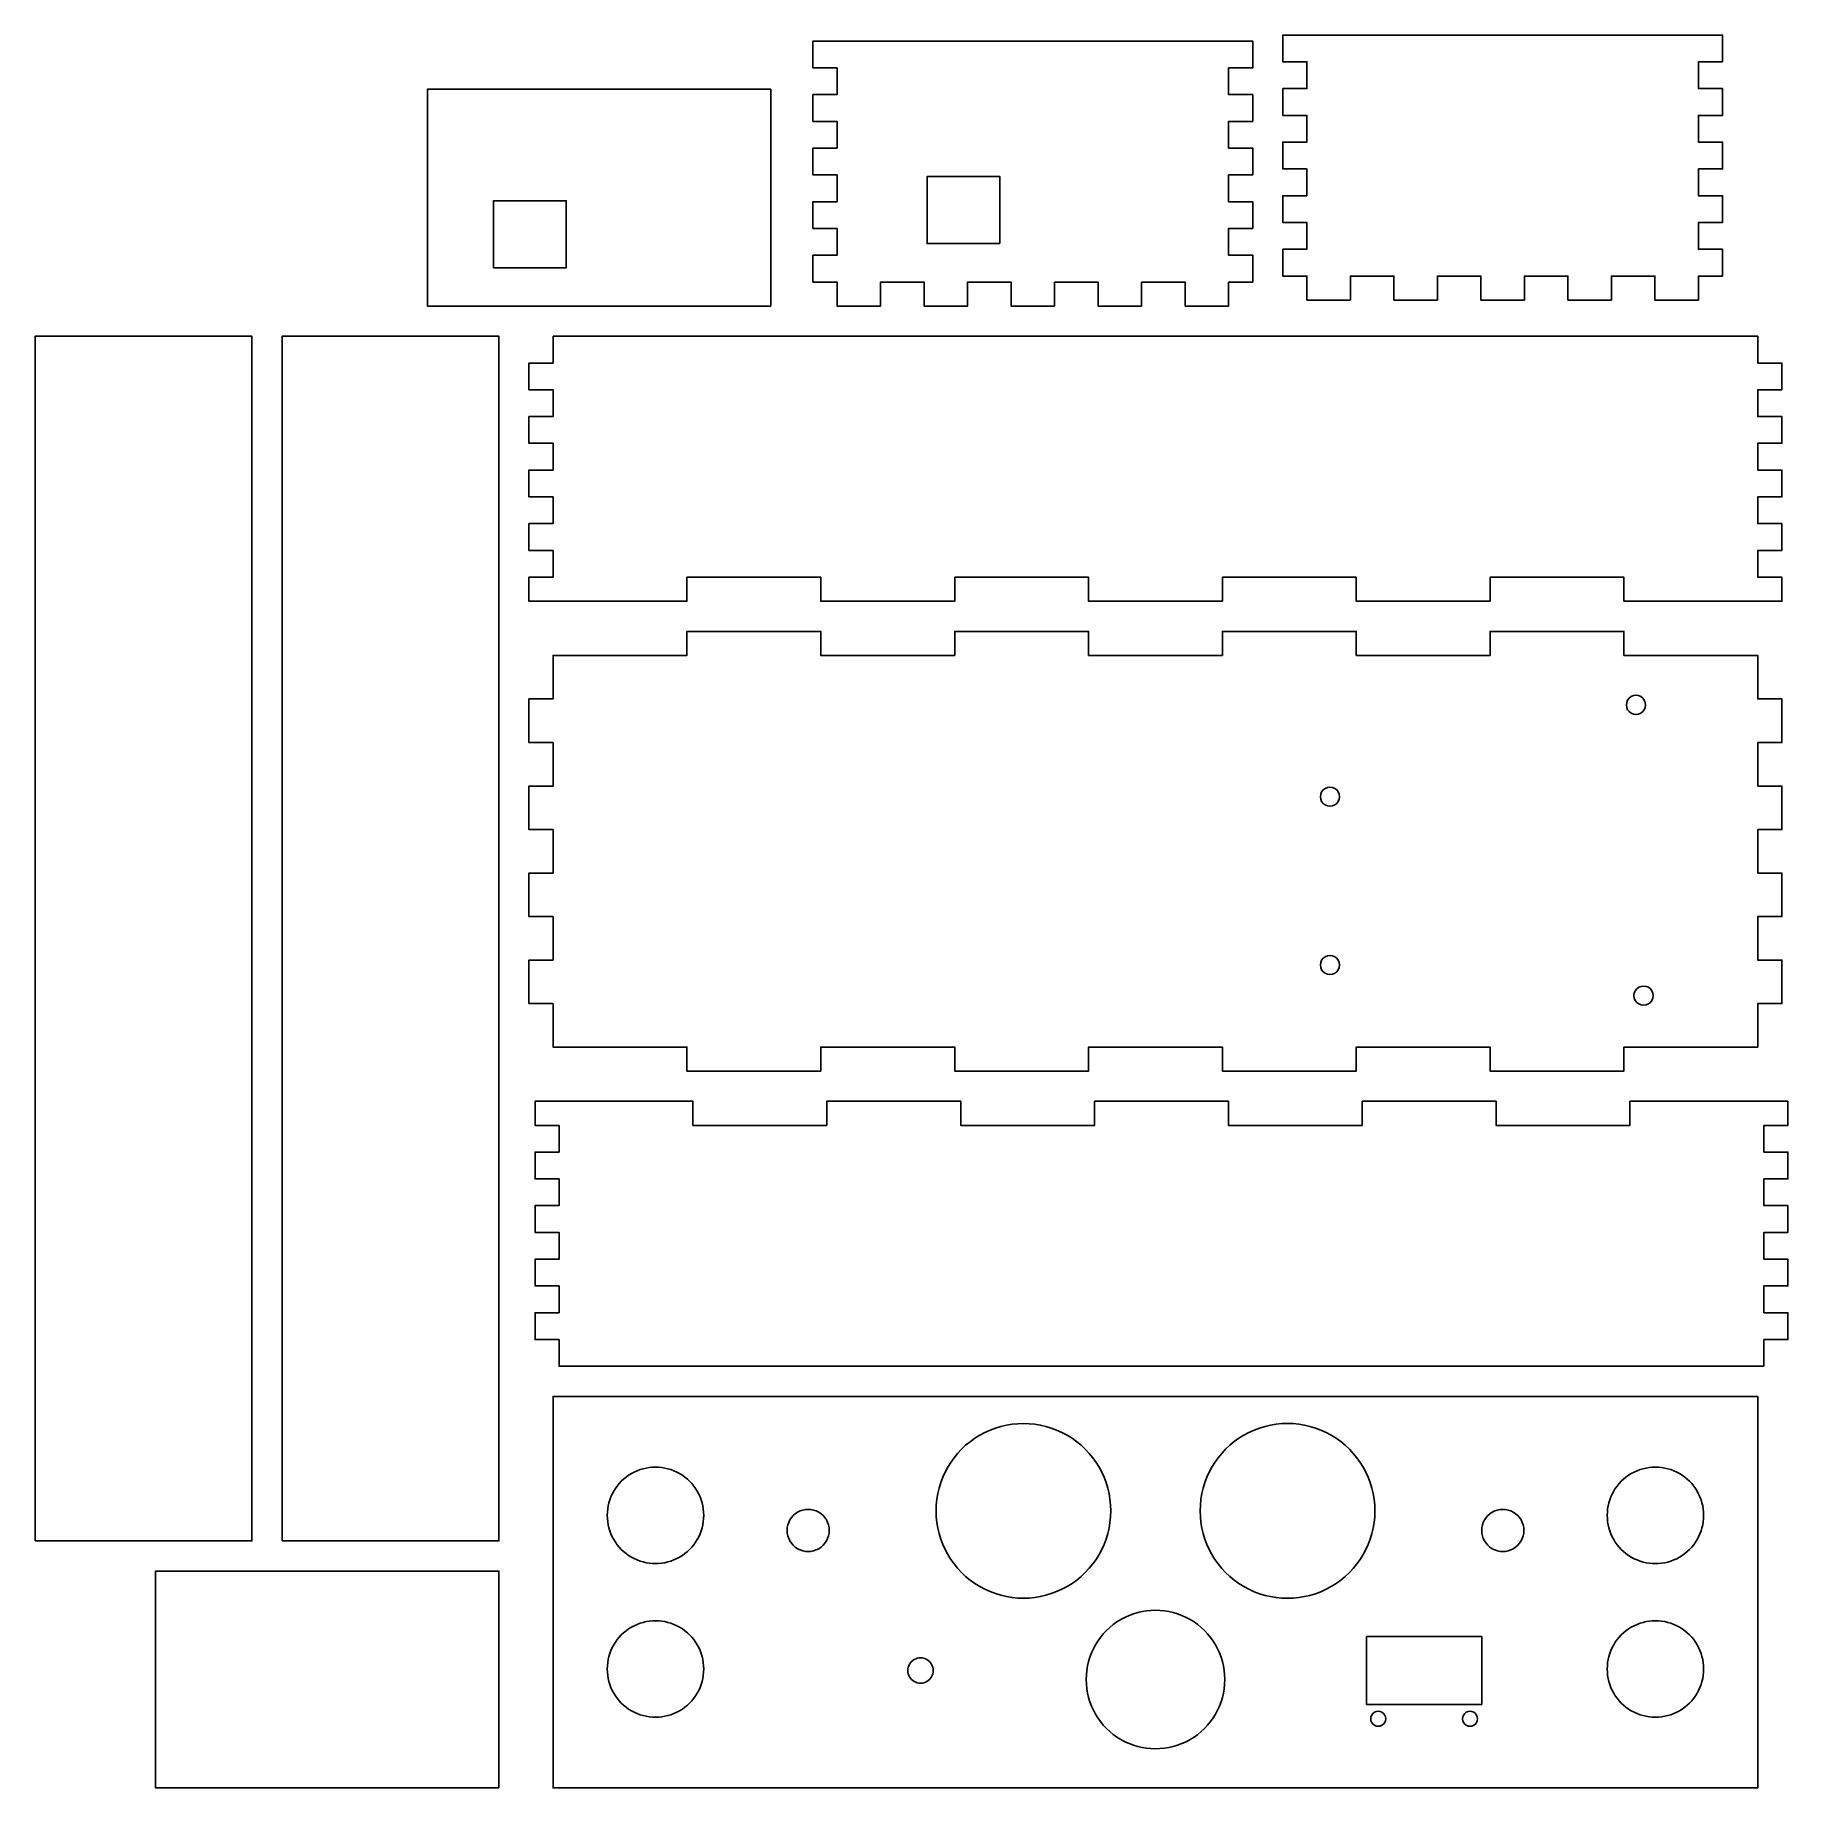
# Model space of a CAD drawing. Extents: x 152 to 443, y 73 to 364.
import ezdxf

# ---------------------------------------------------------------- set-up
doc = ezdxf.new("R2010")
doc.units = 0
doc.layers.get('0').update_dxf_attribs({"linetype": 'CONTINUOUS'})

msp = doc.modelspace()

# ---------------------------------------------------------------- linework, layer by layer
at = {"color": 3}
for points in [[(384.611563, 364.135587), (391.833788, 364.135587), (399.056013, 364.135587), (406.278239, 364.135587), (413.500464, 364.135584), (420.72269, 364.135584), (427.944915, 364.135584), (431.944912, 364.135581), (431.944912, 359.691137), (427.944889, 359.691137), (427.944889, 355.246695), (431.944912, 355.246693), (431.944912, 350.802248), (427.944889, 350.802251), (427.944889, 346.357801), (431.944912, 346.357801), (431.944912, 341.913357), (427.944889, 341.913357), (427.944889, 337.468912), (431.944886, 337.468912), (431.944886, 333.024468), (427.944889, 333.024468), (427.944889, 328.580024), (431.944886, 328.580024), (431.944886, 324.135579), (427.944889, 324.135579), (427.944889, 320.135582), (420.72269, 320.135582), (420.72269, 324.135579), (413.500464, 324.135579), (413.500464, 320.135582), (406.278239, 320.135582), (406.278239, 324.135579), (399.056013, 324.135579), (399.056013, 320.135582), (395.444901, 320.135582), (391.833788, 320.135582), (391.833788, 324.135579), (384.611563, 324.135579), (384.611563, 320.135582), (377.389337, 320.135582), (377.389337, 324.135579), (370.167112, 324.135579), (370.167112, 320.135582), (362.944886, 320.135582), (362.944913, 324.135579), (358.944889, 324.135579), (358.944889, 328.580024), (362.944913, 328.580024), (362.944913, 333.024468), (358.944889, 333.024468), (358.944889, 337.468912), (362.944913, 337.468912), (362.944913, 341.913357), (358.944889, 341.913357), (358.944889, 346.357801), (362.944913, 346.357801), (362.944913, 350.802253), (358.944915, 350.802253), (358.944889, 355.246698), (362.944913, 355.246698), (362.944913, 359.691142), (358.944889, 359.691142), (358.944889, 364.135587), (362.944913, 364.135587), (370.167112, 364.135587), (377.389337, 364.135587)], [(342.722676, 363.135985), (349.944902, 363.135983), (353.944899, 363.135983), (353.944899, 358.691538), (349.944902, 358.691538), (349.944902, 354.247094), (353.944899, 354.247094), (353.944899, 349.80265), (349.944902, 349.80265), (349.944902, 345.358205), (353.944899, 345.358205), (353.944899, 340.913761), (349.944902, 340.913761), (349.944902, 336.469317), (353.944899, 336.469317), (353.944899, 332.024872), (349.944902, 332.024872), (349.944902, 327.580428), (353.944899, 327.580428), (353.944899, 323.135984), (349.944902, 323.135984), (349.944902, 319.135986), (342.722676, 319.135986), (342.722676, 323.135984), (335.500451, 323.135984), (335.500451, 319.135986), (328.278225, 319.135986), (328.278225, 323.135984), (321.056, 323.135984), (321.056, 319.135986), (317.444887, 319.135986), (313.833775, 319.135986), (313.833775, 323.135984), (306.611576, 323.135984), (306.611576, 319.135986), (299.38935, 319.135986), (299.38935, 323.135984), (292.167125, 323.135984), (292.167125, 319.135986), (284.944899, 319.135986), (284.944899, 323.135984), (280.944902, 323.135984), (280.944902, 327.580428), (284.944899, 327.580428), (284.944899, 332.024872), (280.944902, 332.024872), (280.944902, 336.469317), (284.944899, 336.469317), (284.944899, 340.913761), (280.944902, 340.913761), (280.944902, 345.358205), (284.944899, 345.358205), (284.944899, 349.802655), (280.944902, 349.802655), (280.944902, 354.247099), (284.944899, 354.247099), (284.944899, 358.691544), (280.944902, 358.691544), (280.944902, 363.135988), (284.944899, 363.135988), (292.167125, 363.135988), (299.38935, 363.135988), (306.611576, 363.135988), (313.833801, 363.135988), (321.056, 363.135988), (328.278225, 363.135985), (335.500451, 363.135985)], [(273.9449, 319.13559), (216.944893, 319.13559), (216.944893, 355.135581), (273.9449, 355.135581)], [(151.805905, 114.135576), (151.805905, 314.135573), (187.805907, 314.135573), (187.805907, 114.135576)], [(192.805897, 114.135576), (192.805897, 314.135573), (228.805899, 314.135573), (228.805899, 114.135576)], [(237.805569, 314.135573), (260.02779, 314.135573), (282.250012, 314.135573), (304.472234, 314.135573), (326.694456, 314.135573), (348.916678, 314.135573), (371.1389, 314.135573), (393.361122, 314.135573), (415.583344, 314.135573), (437.805565, 314.135573), (437.805565, 309.691129), (441.805589, 309.691129), (441.805589, 305.246684), (437.805565, 305.246684), (437.805565, 300.80224), (441.805589, 300.80224), (441.805589, 296.357796), (437.805565, 296.357796), (437.805565, 291.913351), (441.805589, 291.913351), (441.805589, 287.468907), (437.805565, 287.468907), (437.805565, 283.024462), (441.805589, 283.024462), (441.805589, 278.580018), (437.805565, 278.580018), (437.805565, 274.135572), (441.805589, 274.135572), (441.805589, 270.135576), (415.583344, 270.135576), (415.583344, 274.135572), (393.361122, 274.135572), (393.361122, 270.135576), (371.1389, 270.135576), (371.1389, 274.135572), (348.916678, 274.135572), (348.916678, 270.135576), (326.694456, 270.135576), (326.694456, 274.135572), (304.472234, 274.135572), (304.472234, 270.135576), (282.250012, 270.135576), (282.250012, 274.135572), (260.02779, 274.135572), (260.02779, 270.135576), (233.805571, 270.135576), (233.805571, 274.135572), (237.805569, 274.135572), (237.805569, 278.580018), (233.805571, 278.580018), (233.805571, 283.024462), (237.805569, 283.024462), (237.805569, 287.468907), (233.805571, 287.468907), (233.805571, 291.913351), (237.805569, 291.913351), (237.805569, 296.357796), (233.805571, 296.357796), (233.805571, 300.80224), (237.805569, 300.80224), (237.805569, 305.246684), (233.805571, 305.246684), (233.805571, 309.691129), (237.805569, 309.691129)], [(437.805565, 239.46923), (441.805589, 239.46923), (441.805589, 232.247005), (437.805565, 232.247005), (437.805565, 225.024779), (441.805589, 225.024779), (441.805589, 217.802554), (437.805565, 217.802554), (437.805565, 210.580355), (441.805589, 210.580355), (441.805589, 203.35813), (437.805565, 203.35813), (437.805565, 196.135904), (415.583344, 196.135904), (415.583344, 192.135907), (393.361122, 192.135907), (393.361122, 196.135904), (371.1389, 196.135904), (371.1389, 192.135907), (348.916678, 192.135907), (348.916678, 196.135904), (326.694456, 196.135904), (326.694456, 192.135907), (304.472234, 192.135907), (304.472234, 196.135904), (282.250012, 196.135904), (282.250012, 192.135907), (260.02779, 192.135907), (260.02779, 196.135904), (237.805569, 196.135904), (237.805569, 203.35813), (233.805571, 203.35813), (233.805571, 210.580355), (237.805569, 210.580355), (237.805569, 217.802554), (233.805571, 217.802554), (233.805571, 225.024779), (237.805569, 225.024779), (237.805569, 232.247005), (233.805571, 232.247005), (233.805571, 239.46923), (237.805569, 239.46923), (237.805569, 246.691456), (233.805571, 246.691456), (233.805571, 253.913681), (237.805569, 253.913681), (237.805569, 261.135906), (260.02779, 261.135906), (260.02779, 265.135904), (282.250012, 265.135904), (282.250012, 261.135906), (304.472234, 261.135906), (304.472234, 265.135904), (326.694456, 265.135904), (326.694456, 261.135906), (348.916678, 261.135906), (348.916678, 265.135904), (371.1389, 265.135904), (371.1389, 261.135906), (393.361122, 261.135906), (393.361122, 265.135904), (415.583344, 265.135904), (415.583344, 261.135906), (437.805565, 261.135906), (437.805565, 253.913681), (441.805589, 253.913681), (441.805589, 246.691456), (437.805565, 246.691456)], [(438.804897, 143.136079), (416.582675, 143.136079), (394.360453, 143.136079), (372.138231, 143.136079), (349.915983, 143.136079), (327.693761, 143.136079), (305.471539, 143.136079), (283.249317, 143.136079), (261.027095, 143.136079), (238.804873, 143.136079), (238.804873, 147.580523), (234.804876, 147.580523), (234.804876, 152.024968), (238.804873, 152.024968), (238.804873, 156.469412), (234.804876, 156.469412), (234.804876, 160.913856), (238.804873, 160.913856), (238.804873, 165.358301), (234.804876, 165.358301), (234.804876, 169.802745), (238.804873, 169.802745), (238.804873, 174.24719), (234.804876, 174.24719), (234.804876, 178.691634), (238.804873, 178.691634), (238.804873, 183.136078), (234.804876, 183.136078), (234.804876, 187.136076), (261.027095, 187.136076), (261.027095, 183.136078), (283.249317, 183.136078), (283.249317, 187.136076), (305.471539, 187.136076), (305.471539, 183.136078), (327.693761, 183.136078), (327.693761, 187.136076), (349.915983, 187.136076), (349.915983, 183.136078), (372.138231, 183.136078), (372.138231, 187.136076), (394.360453, 187.136076), (394.360453, 183.136078), (416.582675, 183.136078), (416.582675, 187.136076), (442.804894, 187.136076), (442.804894, 183.136078), (438.804897, 183.136078), (438.804897, 178.691634), (442.804894, 178.691634), (442.804894, 174.24719), (438.804897, 174.24719), (438.804897, 169.802745), (442.804894, 169.802745), (442.804894, 165.358301), (438.804897, 165.358301), (438.804897, 160.913856), (442.804894, 160.913856), (442.804894, 156.469412), (438.804897, 156.469412), (438.804897, 152.024968), (442.804894, 152.024968), (442.804894, 147.580523), (438.804897, 147.580523)], [(437.805565, 138.135904), (437.805565, 73.135901), (237.805569, 73.135901), (237.805569, 138.135904)], [(228.805899, 73.135584), (171.805891, 73.135584), (171.805891, 109.135586), (228.805899, 109.135586)]]:
    msp.add_lwpolyline(points, close=True, dxfattribs=at)
at = {"color": 5}
for points in [[(311.982882, 329.515987), (311.982882, 340.635975), (299.904891, 340.635975), (299.904891, 329.515987)], [(227.904887, 325.515593), (239.982878, 325.515593), (239.982878, 336.635581), (227.904887, 336.635581)], [(419.153075, 252.935887)], [(368.353075, 237.695887)], [(368.353075, 209.755887)], [(420.423075, 204.675887)], [(262.805571, 118.385896)], [(330.379705, 119.134084)], [(374.231429, 119.134084)], [(428.805578, 118.385896)], [(283.645742, 115.885901)], [(398.965394, 115.885901)], [(391.965577, 86.980912), (391.965577, 98.261502), (372.845568, 98.261502), (372.845568, 86.980912)], [(262.805571, 92.88591)], [(300.915573, 92.621194)], [(349.305589, 91.135902)], [(428.805578, 92.88591)], [(376.03557, 84.61813)], [(391.27557, 84.61813)]]:
    msp.add_lwpolyline(points, close=True, dxfattribs=at)
for points in [[(416.771825, 254.310702), (416.280651, 254.027123), (415.978075, 253.503046), (415.978075, 252.935887)], [(418.359325, 254.310702), (417.868151, 254.594282), (417.263, 254.594282), (416.771825, 254.310702)], [(419.153075, 252.935887), (419.153075, 253.503046), (418.8505, 254.027123), (418.359325, 254.310702)], [(415.978075, 252.935887), (415.978075, 252.368728), (416.280651, 251.844651), (416.771825, 251.561071)], [(416.771825, 251.561071), (417.263, 251.277492), (417.868151, 251.277492), (418.359325, 251.561071)], [(418.359325, 251.561071), (418.8505, 251.844651), (419.153075, 252.368728), (419.153075, 252.935887)], [(365.971825, 239.070702), (365.480651, 238.787123), (365.178075, 238.263046), (365.178075, 237.695887)], [(367.559325, 239.070702), (367.068151, 239.354282), (366.463, 239.354282), (365.971825, 239.070702)], [(368.353075, 237.695887), (368.353075, 238.263046), (368.0505, 238.787123), (367.559325, 239.070702)], [(365.178075, 237.695887), (365.178075, 237.128728), (365.480651, 236.604651), (365.971825, 236.321071)], [(365.971825, 236.321071), (366.463, 236.037492), (367.068151, 236.037492), (367.559325, 236.321071)], [(367.559325, 236.321071), (368.0505, 236.604651), (368.353075, 237.128728), (368.353075, 237.695887)], [(365.971825, 211.130702), (365.480651, 210.847123), (365.178075, 210.323046), (365.178075, 209.755887)], [(365.178075, 209.755887), (365.178075, 209.188728), (365.480651, 208.664651), (365.971825, 208.381071)], [(367.559325, 211.130702), (367.068151, 211.414282), (366.463, 211.414282), (365.971825, 211.130702)], [(368.353075, 209.755887), (368.353075, 210.323046), (368.0505, 210.847123), (367.559325, 211.130702)], [(367.559325, 208.381071), (368.0505, 208.664651), (368.353075, 209.188728), (368.353075, 209.755887)], [(365.971825, 208.381071), (366.463, 208.097492), (367.068151, 208.097492), (367.559325, 208.381071)], [(418.041825, 206.050702), (417.550651, 205.767123), (417.248075, 205.243046), (417.248075, 204.675887)], [(417.248075, 204.675887), (417.248075, 204.108728), (417.550651, 203.584651), (418.041825, 203.301071)], [(419.629325, 206.050702), (419.138151, 206.334282), (418.533, 206.334282), (418.041825, 206.050702)], [(420.423075, 204.675887), (420.423075, 205.243046), (420.1205, 205.767123), (419.629325, 206.050702)], [(419.629325, 203.301071), (420.1205, 203.584651), (420.423075, 204.108728), (420.423075, 204.675887)], [(418.041825, 203.301071), (418.533, 203.017492), (419.138151, 203.017492), (419.629325, 203.301071)], [(323.129705, 131.691453), (318.643389, 134.281629), (313.11602, 134.281629), (308.629705, 131.691453)], [(366.984528, 131.700396), (362.496637, 134.292957), (356.966221, 134.292957), (352.47833, 131.700396)], [(308.629705, 131.691453), (304.143389, 129.101278), (301.379704, 124.314436), (301.379705, 119.134084)], [(330.379705, 119.134084), (330.379705, 124.314436), (327.616021, 129.101278), (323.129705, 131.691453)], [(352.47833, 131.700396), (347.99044, 129.107835), (345.227594, 124.316991), (345.231429, 119.134084)], [(374.231429, 119.134084), (374.235264, 124.316991), (371.472418, 129.107835), (366.984528, 131.700396)], [(250.802921, 125.321766), (248.326363, 123.890658), (246.802292, 121.24621), (246.805582, 118.385896)], [(258.808233, 125.321766), (256.331675, 126.752874), (253.279479, 126.752874), (250.802921, 125.321766)], [(262.805571, 118.385896), (262.808861, 121.24621), (261.284791, 123.890658), (258.808233, 125.321766)], [(416.802614, 125.322672), (414.325896, 123.891323), (412.80191, 121.246469), (412.805589, 118.385896)], [(424.808554, 125.322672), (422.331836, 126.754022), (419.279331, 126.754022), (416.802614, 125.322672)], [(428.805578, 118.385896), (428.809257, 121.246469), (427.285271, 123.891323), (424.808554, 125.322672)], [(281.895742, 118.916991), (280.812838, 119.542206), (279.478645, 119.542206), (278.395741, 118.916991)], [(397.215393, 118.91699), (396.132489, 119.542205), (394.798296, 119.542205), (393.715392, 118.91699)], [(246.805582, 118.385896), (246.802292, 115.525581), (248.326363, 112.881133), (250.802921, 111.450025)], [(258.808233, 111.450025), (261.284791, 112.881133), (262.808861, 115.525581), (262.805571, 118.385896)], [(278.395741, 118.916991), (277.312837, 118.291776), (276.64574, 117.136331), (276.64574, 115.885901)], [(283.645742, 115.885901), (283.645742, 117.136331), (282.978646, 118.291776), (281.895742, 118.916991)], [(301.379705, 119.134084), (301.379705, 113.953733), (304.143389, 109.166891), (308.629705, 106.576716)], [(323.129705, 106.576716), (327.616021, 109.166891), (330.379705, 113.953733), (330.379705, 119.134084)], [(345.231429, 119.134084), (345.227594, 113.951178), (347.99044, 109.160333), (352.47833, 106.567773)], [(366.984528, 106.567773), (371.472418, 109.160333), (374.235264, 113.951178), (374.231429, 119.134084)], [(393.715392, 118.91699), (392.632488, 118.291775), (391.965392, 117.13633), (391.965392, 115.885901)], [(398.965394, 115.885901), (398.965394, 117.13633), (398.298297, 118.291775), (397.215393, 118.91699)], [(412.805589, 118.385896), (412.80191, 115.525322), (414.325896, 112.880469), (416.802614, 111.449119)], [(424.808554, 111.449119), (427.285271, 112.880469), (428.809257, 115.525322), (428.805578, 118.385896)], [(276.64574, 115.885901), (276.64574, 114.635471), (277.312837, 113.480026), (278.395741, 112.85481)], [(281.895742, 112.85481), (282.978646, 113.480026), (283.645742, 114.635471), (283.645742, 115.885901)], [(391.965392, 115.885901), (391.965392, 114.635471), (392.632488, 113.480026), (393.715392, 112.854811)], [(397.215393, 112.854811), (398.298297, 113.480026), (398.965394, 114.635471), (398.965394, 115.885901)], [(250.802921, 111.450025), (253.279479, 110.018917), (256.331675, 110.018917), (258.808233, 111.450025)], [(278.395741, 112.85481), (279.478645, 112.229595), (280.812838, 112.229595), (281.895742, 112.85481)], [(393.715392, 112.854811), (394.798296, 112.229596), (396.132489, 112.229596), (397.215393, 112.854811)], [(416.802614, 111.449119), (419.279331, 110.017769), (422.331836, 110.017769), (424.808554, 111.449119)], [(308.629705, 106.576716), (313.11602, 103.98654), (318.643389, 103.98654), (323.129705, 106.576716)], [(352.47833, 106.567773), (356.966221, 103.975212), (362.496637, 103.975212), (366.984528, 106.567773)], [(343.555585, 101.095202), (339.997469, 103.149481), (335.613691, 103.149481), (332.055576, 101.095202)], [(250.802921, 99.82178), (248.326363, 98.390672), (246.802292, 95.746224), (246.805582, 92.88591)], [(258.808233, 99.82178), (256.331675, 101.252888), (253.279479, 101.252888), (250.802921, 99.82178)], [(262.805571, 92.88591), (262.808861, 95.746224), (261.284791, 98.390672), (258.808233, 99.82178)], [(332.055576, 101.095202), (328.497461, 99.040923), (326.305571, 95.24446), (326.305571, 91.135902)], [(349.305589, 91.135902), (349.305589, 95.24446), (347.1137, 99.040923), (343.555585, 101.095202)], [(416.802614, 99.822686), (414.325896, 98.391337), (412.80191, 95.746483), (412.805589, 92.88591)], [(424.808554, 99.822686), (422.331836, 101.254036), (419.279331, 101.254036), (416.802614, 99.822686)], [(428.805578, 92.88591), (428.809257, 95.746483), (427.285271, 98.391337), (424.808554, 99.822686)], [(297.750045, 94.450033), (297.096941, 94.072711), (296.69492, 93.37546), (296.695574, 92.621194)], [(299.861102, 94.450033), (299.207997, 94.827355), (298.40315, 94.827355), (297.750045, 94.450033)], [(300.915573, 92.621194), (300.916227, 93.37546), (300.514207, 94.072711), (299.861102, 94.450033)], [(246.805582, 92.88591), (246.802292, 90.025595), (248.326363, 87.381147), (250.802921, 85.950039)], [(258.808233, 85.950039), (261.284791, 87.381147), (262.808861, 90.025595), (262.805571, 92.88591)], [(296.695574, 92.621194), (296.69492, 91.866928), (297.096941, 91.169677), (297.750045, 90.792355)], [(297.750045, 90.792355), (298.40315, 90.415033), (299.207997, 90.415033), (299.861102, 90.792355)], [(299.861102, 90.792355), (300.514207, 91.169677), (300.916227, 91.866928), (300.915573, 92.621194)], [(326.305571, 91.135902), (326.305571, 87.027345), (328.497461, 83.230881), (332.055576, 81.176603)], [(343.555585, 81.176603), (347.1137, 83.230881), (349.305589, 87.027345), (349.305589, 91.135902)], [(412.805589, 92.88591), (412.80191, 90.025336), (414.325896, 87.380482), (416.802614, 85.949133)], [(424.808554, 85.949133), (427.285271, 87.380482), (428.809257, 90.025336), (428.805578, 92.88591)], [(250.802921, 85.950039), (253.279479, 84.518931), (256.331675, 84.518931), (258.808233, 85.950039)], [(374.15983, 85.702805), (373.772702, 85.478942), (373.534655, 85.065324), (373.535575, 84.61813)], [(373.535575, 84.61813), (373.534655, 84.170936), (373.772702, 83.757318), (374.15983, 83.533455)], [(375.411315, 85.702805), (375.024186, 85.926668), (374.546959, 85.926668), (374.15983, 85.702805)], [(376.03557, 84.61813), (376.03649, 85.065324), (375.798443, 85.478942), (375.411315, 85.702805)], [(375.411315, 83.533455), (375.798443, 83.757318), (376.03649, 84.170936), (376.03557, 84.61813)], [(389.399849, 85.702751), (389.01273, 85.478902), (388.774678, 85.065308), (388.775575, 84.61813)], [(388.775575, 84.61813), (388.774678, 84.170952), (389.01273, 83.757358), (389.399849, 83.53351)], [(390.651296, 85.702751), (390.264177, 85.926599), (389.786968, 85.926599), (389.399849, 85.702751)], [(391.27557, 84.61813), (391.276467, 85.065308), (391.038415, 85.478902), (390.651296, 85.702751)], [(390.651296, 83.53351), (391.038415, 83.757358), (391.276467, 84.170952), (391.27557, 84.61813)], [(416.802614, 85.949133), (419.279331, 84.517783), (422.331836, 84.517783), (424.808554, 85.949133)], [(374.15983, 83.533455), (374.546959, 83.309592), (375.024186, 83.309592), (375.411315, 83.533455)], [(389.399849, 83.53351), (389.786968, 83.309661), (390.264177, 83.309661), (390.651296, 83.53351)], [(332.055576, 81.176603), (335.613691, 79.122324), (339.997469, 79.122324), (343.555585, 81.176603)]]:
    msp.add_open_spline(points, degree=3, dxfattribs=at)

doc.saveas('drawing.dxf')
